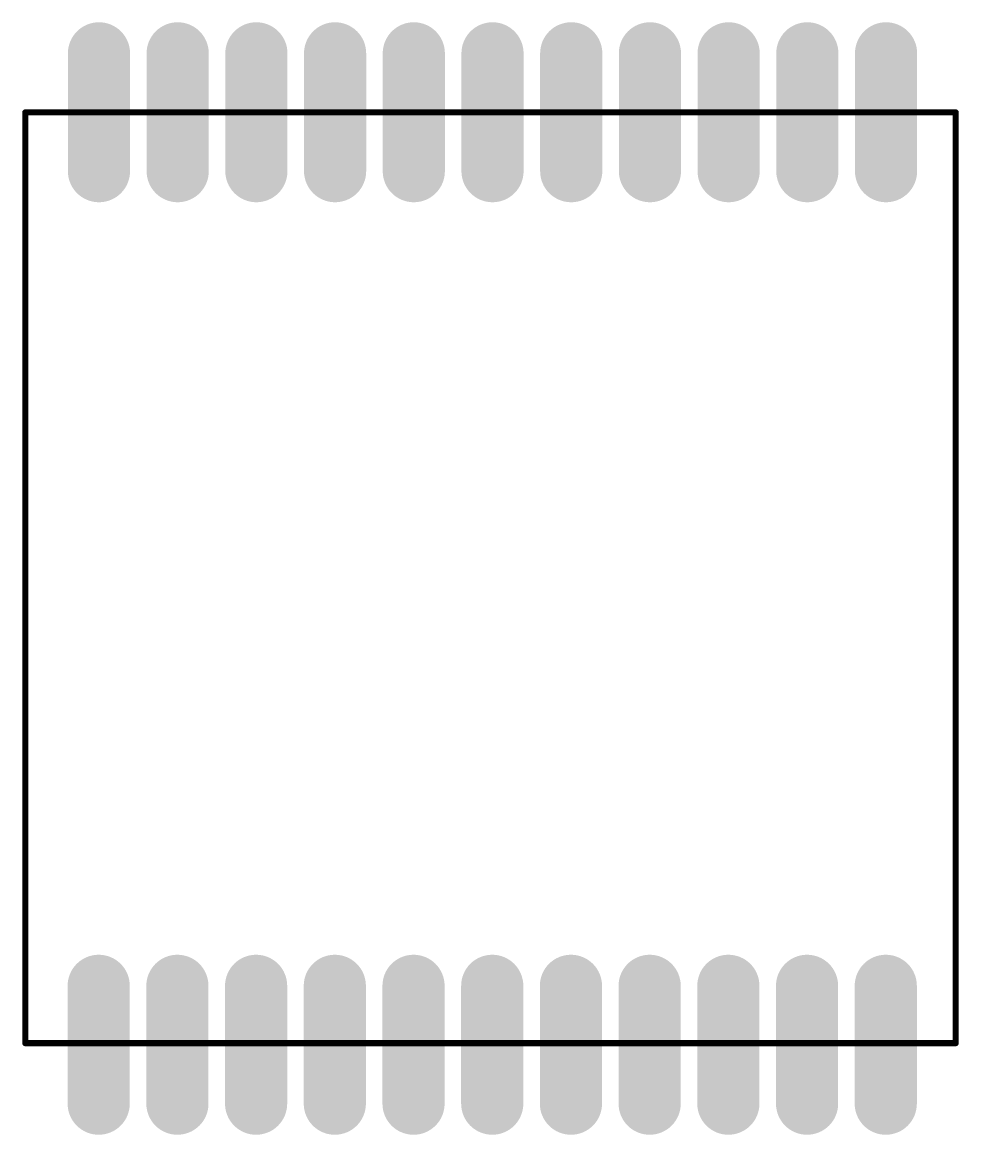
# Model space of a CAD drawing. Extents: x 99 to 114.1, y 46.5 to 64.4.
import ezdxf

# ---------------------------------------------------------------- set-up
doc = ezdxf.new("R2010")
doc.units = 0
doc.layers.get('0').update_dxf_attribs({"linetype": 'CONTINUOUS'})
for name, color, linetype in [('TOPLAYER', 1, 'CONTINUOUS'), ('TOPOVERLAY', 2, 'CONTINUOUS'), ('TOPPASTE', 8, 'CONTINUOUS'), ('TOPSOLDER', 216, 'CONTINUOUS')]:
    doc.layers.add(name, color=color, linetype=linetype)

# ---------------------------------------------------------------- blocks, each defined once
blk = doc.blocks.new('PCBC_________1_1')
at = {"layer": 'TOPLAYER', "const_width": 0.800001}
for points in [[(1.188199, 0.951972), (1.188199, -0.948025)], [(2.458197, 0.951972), (2.458197, -0.948025)], [(3.728194, 0.951972), (3.728194, -0.948025)], [(4.998192, 0.951972), (4.998192, -0.948025)], [(6.268189, 0.951972), (6.268189, -0.948025)], [(7.538187, 0.951972), (7.538187, -0.948025)], [(8.808184, 0.951972), (8.808184, -0.948025)], [(10.078182, 0.951972), (10.078182, -0.948025)], [(11.348179, 0.951972), (11.348179, -0.948025)], [(12.618176, 0.951972), (12.618176, -0.948025)], [(13.888174, 0.951972), (13.888174, -0.948025)], [(1.1838, -15.986798), (1.1838, -14.086802)], [(2.453797, -15.986798), (2.453797, -14.086802)], [(3.723795, -15.986798), (3.723795, -14.086802)], [(4.993792, -15.986798), (4.993792, -14.086802)], [(6.26379, -15.986798), (6.26379, -14.086802)], [(7.533787, -15.986798), (7.533787, -14.086802)], [(8.803785, -15.986798), (8.803785, -14.086802)], [(10.073782, -15.986798), (10.073782, -14.086802)], [(11.34378, -15.986798), (11.34378, -14.086802)], [(12.613777, -15.986798), (12.613777, -14.086802)], [(13.883775, -15.986798), (13.883775, -14.086802)]]:
    blk.add_lwpolyline(points, dxfattribs=at)
at = {"layer": 'TOPLAYER', "const_width": 0.399999}
for points in [[(0.9882, 0.951972, 1), (1.388199, 0.951972, 1)], [(2.258197, 0.951972, 1), (2.658196, 0.951972, 1)], [(3.528195, 0.951972, 1), (3.928194, 0.951972, 1)], [(4.798192, 0.951972, 1), (5.198191, 0.951972, 1)], [(6.06819, 0.951972, 1), (6.468189, 0.951972, 1)], [(7.338187, 0.951972, 1), (7.738186, 0.951972, 1)], [(8.608184, 0.951972, 1), (9.008184, 0.951972, 1)], [(9.878182, 0.951972, 1), (10.278181, 0.951972, 1)], [(11.148179, 0.951972, 1), (11.548179, 0.951972, 1)], [(12.418177, 0.951972, 1), (12.818176, 0.951972, 1)], [(13.688174, 0.951972, 1), (14.088173, 0.951972, 1)], [(0.9882, -0.948025, 1), (1.388199, -0.948025, 1)], [(2.258197, -0.948025, 1), (2.658196, -0.948025, 1)], [(3.528195, -0.948025, 1), (3.928194, -0.948025, 1)], [(4.798192, -0.948025, 1), (5.198191, -0.948025, 1)], [(6.06819, -0.948025, 1), (6.468189, -0.948025, 1)], [(7.338187, -0.948025, 1), (7.738186, -0.948025, 1)], [(8.608184, -0.948025, 1), (9.008184, -0.948025, 1)], [(9.878182, -0.948025, 1), (10.278181, -0.948025, 1)], [(11.148179, -0.948025, 1), (11.548179, -0.948025, 1)], [(12.418177, -0.948025, 1), (12.818176, -0.948025, 1)], [(13.688174, -0.948025, 1), (14.088173, -0.948025, 1)], [(0.9838, -14.086802, 1), (1.3838, -14.086802, 1)], [(2.253798, -14.086802, 1), (2.653797, -14.086802, 1)], [(3.523795, -14.086802, 1), (3.923795, -14.086802, 1)], [(4.793793, -14.086802, 1), (5.193792, -14.086802, 1)], [(6.06379, -14.086802, 1), (6.463789, -14.086802, 1)], [(7.333788, -14.086802, 1), (7.733787, -14.086802, 1)], [(8.603785, -14.086802, 1), (9.003784, -14.086802, 1)], [(9.873783, -14.086802, 1), (10.273782, -14.086802, 1)], [(11.14378, -14.086802, 1), (11.543779, -14.086802, 1)], [(12.413778, -14.086802, 1), (12.813777, -14.086802, 1)], [(13.683775, -14.086802, 1), (14.083774, -14.086802, 1)], [(0.9838, -15.986798, 1), (1.3838, -15.986798, 1)], [(2.253798, -15.986798, 1), (2.653797, -15.986798, 1)], [(3.523795, -15.986798, 1), (3.923795, -15.986798, 1)], [(4.793793, -15.986798, 1), (5.193792, -15.986798, 1)], [(6.06379, -15.986798, 1), (6.463789, -15.986798, 1)], [(7.333788, -15.986798, 1), (7.733787, -15.986798, 1)], [(8.603785, -15.986798, 1), (9.003784, -15.986798, 1)], [(9.873783, -15.986798, 1), (10.273782, -15.986798, 1)], [(11.14378, -15.986798, 1), (11.543779, -15.986798, 1)], [(12.413778, -15.986798, 1), (12.813777, -15.986798, 1)], [(13.683775, -15.986798, 1), (14.083774, -15.986798, 1)]]:
    blk.add_lwpolyline(points, format="xyb", close=True, dxfattribs=at)
at = {"layer": 'TOPOVERLAY', "const_width": 0.1}
for points in [[(0, 0), (15.0114, 0)], [(0, -15.0114), (0, 0)], [(15.0114, -15.0114), (15.0114, 0)], [(0, -15.0114), (15.0114, -15.0114)]]:
    blk.add_lwpolyline(points, dxfattribs=at)
at = {"layer": 'TOPOVERLAY', "const_width": 0.05}
for points in [[(-0.024999, 0, 1), (0.024999, 0, 1)], [(-0.024999, 0, 1), (0.024999, 0, 1)], [(14.986401, 0, 1), (15.036399, 0, 1)], [(14.986401, 0, 1), (15.036399, 0, 1)], [(-0.024999, -15.0114, 1), (0.024999, -15.0114, 1)], [(-0.024999, -15.0114, 1), (0.024999, -15.0114, 1)], [(14.986401, -15.0114, 1), (15.036399, -15.0114, 1)], [(14.986401, -15.0114, 1), (15.036399, -15.0114, 1)]]:
    blk.add_lwpolyline(points, format="xyb", close=True, dxfattribs=at)
at = {"layer": 'TOPPASTE', "const_width": 0.800001}
for points in [[(1.188199, 0.951972), (1.188199, -0.948025)], [(2.458197, 0.951972), (2.458197, -0.948025)], [(3.728194, 0.951972), (3.728194, -0.948025)], [(4.998192, 0.951972), (4.998192, -0.948025)], [(6.268189, 0.951972), (6.268189, -0.948025)], [(7.538187, 0.951972), (7.538187, -0.948025)], [(8.808184, 0.951972), (8.808184, -0.948025)], [(10.078182, 0.951972), (10.078182, -0.948025)], [(11.348179, 0.951972), (11.348179, -0.948025)], [(12.618176, 0.951972), (12.618176, -0.948025)], [(13.888174, 0.951972), (13.888174, -0.948025)], [(1.1838, -15.986798), (1.1838, -14.086802)], [(2.453797, -15.986798), (2.453797, -14.086802)], [(3.723795, -15.986798), (3.723795, -14.086802)], [(4.993792, -15.986798), (4.993792, -14.086802)], [(6.26379, -15.986798), (6.26379, -14.086802)], [(7.533787, -15.986798), (7.533787, -14.086802)], [(8.803785, -15.986798), (8.803785, -14.086802)], [(10.073782, -15.986798), (10.073782, -14.086802)], [(11.34378, -15.986798), (11.34378, -14.086802)], [(12.613777, -15.986798), (12.613777, -14.086802)], [(13.883775, -15.986798), (13.883775, -14.086802)]]:
    blk.add_lwpolyline(points, dxfattribs=at)
at = {"layer": 'TOPPASTE', "const_width": 0.399999}
for points in [[(0.9882, 0.951972, 1), (1.388199, 0.951972, 1)], [(2.258197, 0.951972, 1), (2.658196, 0.951972, 1)], [(3.528195, 0.951972, 1), (3.928194, 0.951972, 1)], [(4.798192, 0.951972, 1), (5.198191, 0.951972, 1)], [(6.06819, 0.951972, 1), (6.468189, 0.951972, 1)], [(7.338187, 0.951972, 1), (7.738186, 0.951972, 1)], [(8.608184, 0.951972, 1), (9.008184, 0.951972, 1)], [(9.878182, 0.951972, 1), (10.278181, 0.951972, 1)], [(11.148179, 0.951972, 1), (11.548179, 0.951972, 1)], [(12.418177, 0.951972, 1), (12.818176, 0.951972, 1)], [(13.688174, 0.951972, 1), (14.088173, 0.951972, 1)], [(0.9882, -0.948025, 1), (1.388199, -0.948025, 1)], [(2.258197, -0.948025, 1), (2.658196, -0.948025, 1)], [(3.528195, -0.948025, 1), (3.928194, -0.948025, 1)], [(4.798192, -0.948025, 1), (5.198191, -0.948025, 1)], [(6.06819, -0.948025, 1), (6.468189, -0.948025, 1)], [(7.338187, -0.948025, 1), (7.738186, -0.948025, 1)], [(8.608184, -0.948025, 1), (9.008184, -0.948025, 1)], [(9.878182, -0.948025, 1), (10.278181, -0.948025, 1)], [(11.148179, -0.948025, 1), (11.548179, -0.948025, 1)], [(12.418177, -0.948025, 1), (12.818176, -0.948025, 1)], [(13.688174, -0.948025, 1), (14.088173, -0.948025, 1)], [(0.9838, -14.086802, 1), (1.3838, -14.086802, 1)], [(2.253798, -14.086802, 1), (2.653797, -14.086802, 1)], [(3.523795, -14.086802, 1), (3.923795, -14.086802, 1)], [(4.793793, -14.086802, 1), (5.193792, -14.086802, 1)], [(6.06379, -14.086802, 1), (6.463789, -14.086802, 1)], [(7.333788, -14.086802, 1), (7.733787, -14.086802, 1)], [(8.603785, -14.086802, 1), (9.003784, -14.086802, 1)], [(9.873783, -14.086802, 1), (10.273782, -14.086802, 1)], [(11.14378, -14.086802, 1), (11.543779, -14.086802, 1)], [(12.413778, -14.086802, 1), (12.813777, -14.086802, 1)], [(13.683775, -14.086802, 1), (14.083774, -14.086802, 1)], [(0.9838, -15.986798, 1), (1.3838, -15.986798, 1)], [(2.253798, -15.986798, 1), (2.653797, -15.986798, 1)], [(3.523795, -15.986798, 1), (3.923795, -15.986798, 1)], [(4.793793, -15.986798, 1), (5.193792, -15.986798, 1)], [(6.06379, -15.986798, 1), (6.463789, -15.986798, 1)], [(7.333788, -15.986798, 1), (7.733787, -15.986798, 1)], [(8.603785, -15.986798, 1), (9.003784, -15.986798, 1)], [(9.873783, -15.986798, 1), (10.273782, -15.986798, 1)], [(11.14378, -15.986798, 1), (11.543779, -15.986798, 1)], [(12.413778, -15.986798, 1), (12.813777, -15.986798, 1)], [(13.683775, -15.986798, 1), (14.083774, -15.986798, 1)]]:
    blk.add_lwpolyline(points, format="xyb", close=True, dxfattribs=at)
at = {"layer": 'TOPSOLDER', "const_width": 1.003201}
for points in [[(1.188199, 0.951972), (1.188199, -0.948025)], [(2.458197, 0.951972), (2.458197, -0.948025)], [(3.728194, 0.951972), (3.728194, -0.948025)], [(4.998192, 0.951972), (4.998192, -0.948025)], [(6.268189, 0.951972), (6.268189, -0.948025)], [(7.538187, 0.951972), (7.538187, -0.948025)], [(8.808184, 0.951972), (8.808184, -0.948025)], [(10.078182, 0.951972), (10.078182, -0.948025)], [(11.348179, 0.951972), (11.348179, -0.948025)], [(12.618176, 0.951972), (12.618176, -0.948025)], [(13.888174, 0.951972), (13.888174, -0.948025)], [(1.1838, -15.986798), (1.1838, -14.086802)], [(2.453797, -15.986798), (2.453797, -14.086802)], [(3.723795, -15.986798), (3.723795, -14.086802)], [(4.993792, -15.986798), (4.993792, -14.086802)], [(6.26379, -15.986798), (6.26379, -14.086802)], [(7.533787, -15.986798), (7.533787, -14.086802)], [(8.803785, -15.986798), (8.803785, -14.086802)], [(10.073782, -15.986798), (10.073782, -14.086802)], [(11.34378, -15.986798), (11.34378, -14.086802)], [(12.613777, -15.986798), (12.613777, -14.086802)], [(13.883775, -15.986798), (13.883775, -14.086802)]]:
    blk.add_lwpolyline(points, dxfattribs=at)
at = {"layer": 'TOPSOLDER', "const_width": 0.501599}
for points in [[(0.9374, 0.951972, 1), (1.438999, 0.951972, 1)], [(2.207397, 0.951972, 1), (2.708996, 0.951972, 1)], [(3.477395, 0.951972, 1), (3.978994, 0.951972, 1)], [(4.747392, 0.951972, 1), (5.248991, 0.951972, 1)], [(6.01739, 0.951972, 1), (6.518989, 0.951972, 1)], [(7.287387, 0.951972, 1), (7.788986, 0.951972, 1)], [(8.557384, 0.951972, 1), (9.058984, 0.951972, 1)], [(9.827382, 0.951972, 1), (10.328981, 0.951972, 1)], [(11.097379, 0.951972, 1), (11.598979, 0.951972, 1)], [(12.367377, 0.951972, 1), (12.868976, 0.951972, 1)], [(13.637374, 0.951972, 1), (14.138973, 0.951972, 1)], [(0.9374, -0.948025, 1), (1.438999, -0.948025, 1)], [(2.207397, -0.948025, 1), (2.708996, -0.948025, 1)], [(3.477395, -0.948025, 1), (3.978994, -0.948025, 1)], [(4.747392, -0.948025, 1), (5.248991, -0.948025, 1)], [(6.01739, -0.948025, 1), (6.518989, -0.948025, 1)], [(7.287387, -0.948025, 1), (7.788986, -0.948025, 1)], [(8.557384, -0.948025, 1), (9.058984, -0.948025, 1)], [(9.827382, -0.948025, 1), (10.328981, -0.948025, 1)], [(11.097379, -0.948025, 1), (11.598979, -0.948025, 1)], [(12.367377, -0.948025, 1), (12.868976, -0.948025, 1)], [(13.637374, -0.948025, 1), (14.138973, -0.948025, 1)], [(0.933, -14.086802, 1), (1.4346, -14.086802, 1)], [(2.202998, -14.086802, 1), (2.704597, -14.086802, 1)], [(3.472995, -14.086802, 1), (3.974595, -14.086802, 1)], [(4.742993, -14.086802, 1), (5.244592, -14.086802, 1)], [(6.01299, -14.086802, 1), (6.514589, -14.086802, 1)], [(7.282988, -14.086802, 1), (7.784587, -14.086802, 1)], [(8.552985, -14.086802, 1), (9.054584, -14.086802, 1)], [(9.822983, -14.086802, 1), (10.324582, -14.086802, 1)], [(11.09298, -14.086802, 1), (11.594579, -14.086802, 1)], [(12.362978, -14.086802, 1), (12.864577, -14.086802, 1)], [(13.632975, -14.086802, 1), (14.134574, -14.086802, 1)], [(0.933, -15.986798, 1), (1.4346, -15.986798, 1)], [(2.202998, -15.986798, 1), (2.704597, -15.986798, 1)], [(3.472995, -15.986798, 1), (3.974595, -15.986798, 1)], [(4.742993, -15.986798, 1), (5.244592, -15.986798, 1)], [(6.01299, -15.986798, 1), (6.514589, -15.986798, 1)], [(7.282988, -15.986798, 1), (7.784587, -15.986798, 1)], [(8.552985, -15.986798, 1), (9.054584, -15.986798, 1)], [(9.822983, -15.986798, 1), (10.324582, -15.986798, 1)], [(11.09298, -15.986798, 1), (11.594579, -15.986798, 1)], [(12.362978, -15.986798, 1), (12.864577, -15.986798, 1)], [(13.632975, -15.986798, 1), (14.134574, -15.986798, 1)]]:
    blk.add_lwpolyline(points, format="xyb", close=True, dxfattribs=at)

msp = doc.modelspace()

# ---------------------------------------------------------------- block references
at = {"rotation": 360}
msp.add_blockref('PCBC_________1_1', (99.06, 62.992), dxfattribs=at)

doc.saveas('drawing.dxf')
